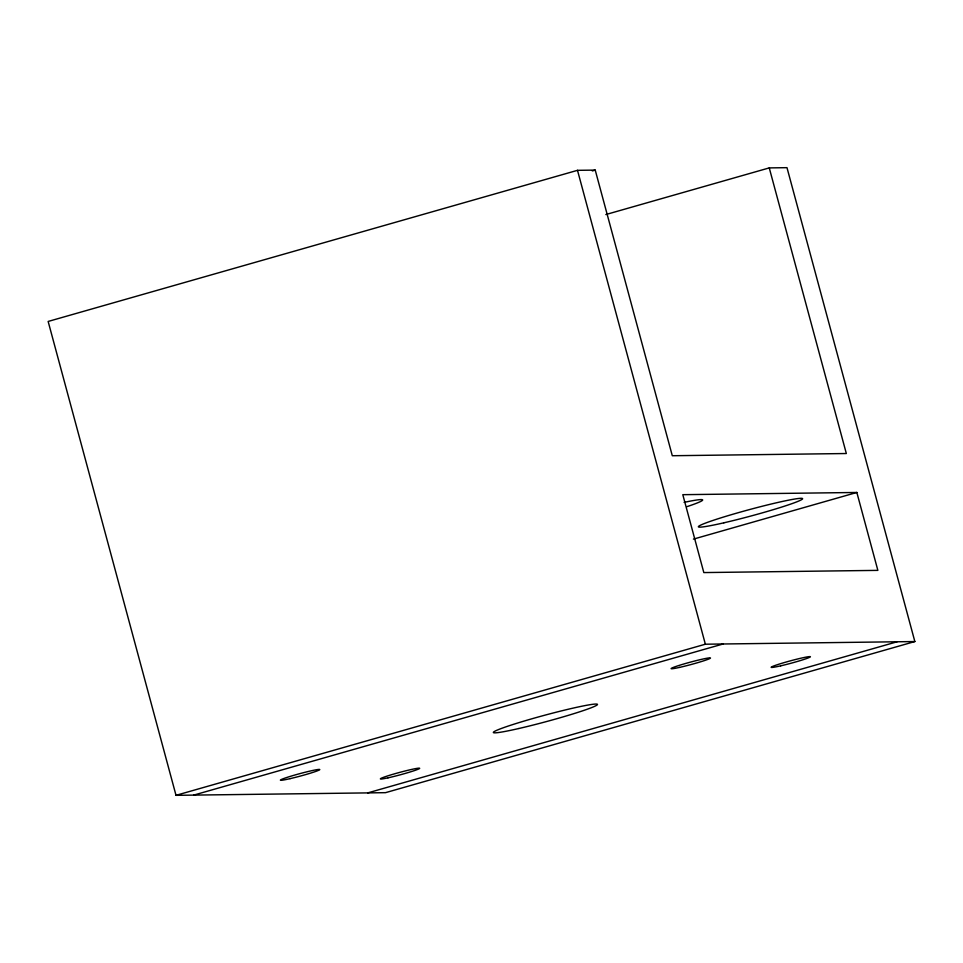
<?xml version="1.0" encoding="UTF-8"?>
<svg xmlns="http://www.w3.org/2000/svg" width="963" height="963" viewBox="0 0 963 963"><rect width="100%" height="100%" fill="white"/><g stroke="black" fill="none" stroke-linecap="round" stroke-linejoin="round"><path stroke-width="1.44" d="M769.256 167.899L846.333 453.525L672.294 455.728L595.23 170.102L577.499 170.331L48.15 321.449L176.012 795.33L385.501 792.669L914.85 641.551L786.988 167.67L769.256 167.899L605.823 214.556M592.329 170.933L595.23 170.102M693.408 539.124L856.841 492.466L877.859 570.373L703.821 572.576L682.803 494.681L856.841 492.466M176.012 795.33L705.361 644.211L914.85 641.551M193.744 795.101L723.093 643.982M367.77 792.898L897.119 641.779M577.499 170.331L705.361 644.211M684.091 502.373A54.012 3.298 -15.1 0 1 686.992 506.646M780.728 665.83A20.343 1.24 -15.1 0 0 810.389 656.778A20.343 1.24 -15.1 0 0 781.113 663.507A20.343 1.24 -15.1 0 0 780.728 665.83M387.981 777.839A20.343 1.24 -15.1 0 0 419.495 768.522A20.343 1.24 -15.1 0 0 392.627 774.384A20.343 1.24 -15.1 0 0 387.981 777.839M290.104 778.646A20.343 1.24 -15.1 0 0 319.764 769.581A20.343 1.24 -15.1 0 0 290.501 776.31A20.343 1.24 -15.1 0 0 290.104 778.646M679.433 667.419A20.343 1.24 -15.1 0 0 710.381 658.174A20.343 1.24 -15.1 0 0 682.683 664.326A20.343 1.24 -15.1 0 0 679.433 667.419M518.901 728.497A53.892 3.286 -15.1 0 0 597.469 704.495A53.892 3.286 -15.1 0 0 519.936 722.322A53.892 3.286 -15.1 0 0 518.901 728.497M723.863 522.813A54.012 3.298 -15.1 0 0 802.6 498.762A54.012 3.298 -15.1 0 0 724.898 516.625A54.012 3.298 -15.1 0 0 723.863 522.813"/></g></svg>
